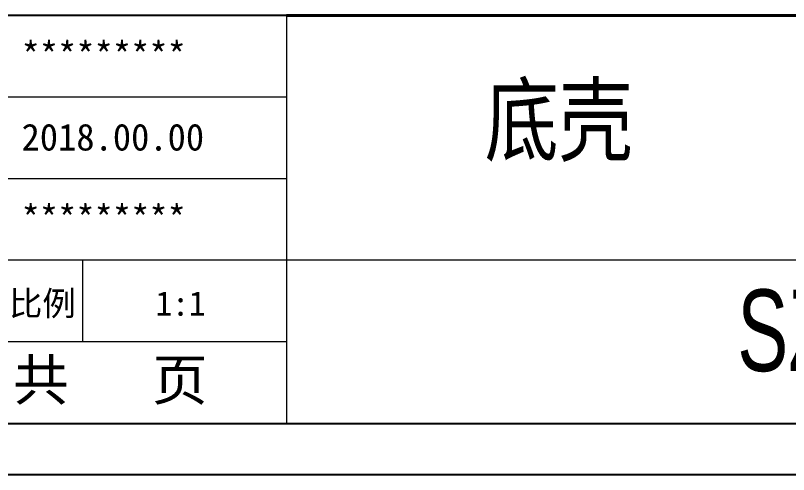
# Model space of a CAD drawing. Header units: inches. Extents: x 1424 to 4050, y 1126 to 1517.
# Drawn here: x 2686.7 to 2827.9, y 1125.7 to 1209.5 of the extents above; entities that cross this region are included whole.
import ezdxf

# ---------------------------------------------------------------- set-up
doc = ezdxf.new("R2010")
doc.units = ezdxf.units.IN
doc.header["$LTSCALE"] = 15
doc.layers.add('文字', color=81, linetype='Continuous')
doc.layers.add('粗实线', color=7, linetype='Continuous', lineweight=30)
doc.layers.add('细实线', color=3, linetype='Continuous', lineweight=9)
doc.styles.get("Standard").update_dxf_attribs({"font": 'txt', "bigfont": 'gbcbig.shx'})
doc.styles.add('宋体', font='', dxfattribs={"width": 0.8, "height": 3.5})
doc.styles.add('长仿宋', font='', dxfattribs={"width": 0.7, "height": 4})
doc.styles.get('宋体').set_extended_font_data('SimSun')
doc.styles.get('长仿宋').set_extended_font_data('SimSun')

msp = doc.modelspace()

# ---------------------------------------------------------------- linework, layer by layer
for p, q in [((2736.169, 1209.519), (2624.353, 1209.519)), ((2429.951, 1134.975), (2959.801, 1134.975)), ((2415.629, 1125.657), (2969.119, 1125.657))]:
    msp.add_line(p, q)
at = {"layer": '粗实线', "color": 7, "lineweight": 40}
msp.add_line((2959.801, 1209.519), (2736.169, 1209.519), dxfattribs=at)
at = {"layer": '细实线', "color": 7}
for p, q in [((2736.169, 1209.519), (2736.169, 1134.975)), ((2736.169, 1194.61), (2624.353, 1194.61)), ((2736.169, 1179.701), (2624.353, 1179.701)), ((2959.801, 1164.792), (2624.353, 1164.792)), ((2698.897, 1164.792), (2698.897, 1149.883)), ((2736.169, 1149.883), (2624.353, 1149.883))]:
    msp.add_line(p, q, dxfattribs=at)

# ---------------------------------------------------------------- texts
at = {"char_height": 4.90302, "width": 2786.6342, "attachment_point": 1}
for s, insert in [('{\\fSimHei|b0|i0|c134|p49;*********}', (2687.777, 1204.657)), ('{\\fSimHei|b0|i0|c134|p49;2018.00.00}', (2687.777, 1189.748)), ('{\\fSimHei|b0|i0|c134|p49;*********}', (2687.777, 1174.84))]:
    msp.add_mtext(s, dxfattribs=dict(at, insert=insert))
at = {"layer": '文字', "color": 0, "insert": (2772.36, 1196.648), "char_height": 12.424, "width": 158.83673, "attachment_point": 1, "style": '宋体'}
msp.add_mtext('底壳', dxfattribs=at)
at = {"layer": '粗实线', "insert": (2818.531, 1159.454), "char_height": 14.90883, "width": 167.18782, "attachment_point": 1, "style": '长仿宋'}
msp.add_mtext('{\\fSTXinwei|b0|i0|c134|p2;SZOMK}', dxfattribs=at)
at = {"layer": '细实线', "color": 7, "attachment_point": 1}
for s, insert, char_height, width in [('{\\fSimSun|b0|i0|c134|p54;比例}', (2685.479, 1159.146), 4.47265, 19.63354), ('{\\fSimSun|b0|i0|c134|p54;1:1}', (2712.268, 1159.146), 4.47265, 19.63354), ('{\\fSimSun|b0|i0|c134|p54; 共   页}', (2681.173, 1146.688), 7.45442, 55.90813)]:
    msp.add_mtext(s, dxfattribs=dict(at, insert=insert, char_height=char_height, width=width))

doc.saveas('drawing.dxf')
